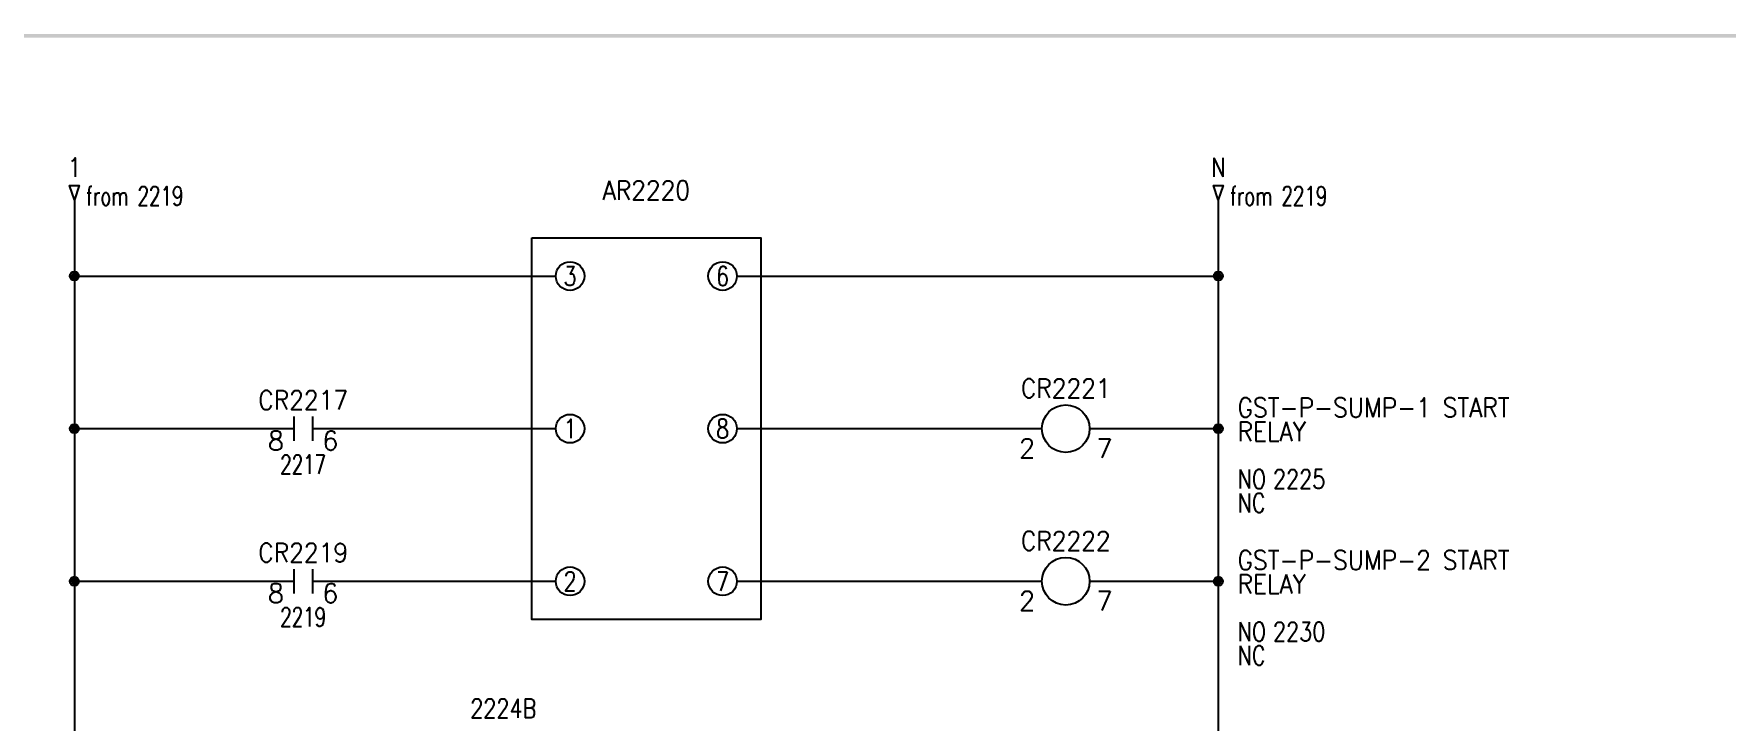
# Model space of a CAD drawing. Header units: inches. Extents: x 0 to 33.9, y 0 to 22.6.
# Drawn here: x 17.23 to 28.33, y 18.08 to 22.59 of the extents above; entities that cross this region are included whole.
import ezdxf
from ezdxf.enums import TextEntityAlignment as Align

# ---------------------------------------------------------------- set-up
doc = ezdxf.new("R2010")
doc.units = ezdxf.units.IN
doc.header["$MEASUREMENT"] = 0
for name, color, linetype in [('DESC', 150, 'Continuous'), ('MISC', 7, 'Continuous'), ('SYMS', 7, 'Continuous'), ('TAGS', 150, 'Continuous'), ('TERMS', 123, 'Continuous'), ('WIRENO', 72, 'Continuous'), ('WIREREF_DEST', 52, 'Continuous'), ('WIRES', 7, 'Continuous'), ('XREF', 7, 'Continuous'), ('XREFCHILD', 134, 'Continuous')]:
    doc.layers.add(name, color=color, linetype=linetype)
doc.styles.get("Standard").update_dxf_attribs({"font": 'romans.shx'})
doc.styles.add('WD', font='romans.shx')

# ---------------------------------------------------------------- blocks, each defined once
blk = doc.blocks.new('S&L Title Block V2')
at = {"color": 2}
blk.add_trace([(0, 22.587), (0.025, 22.562), (33.9, 22.587), (33.875, 22.562)], dxfattribs=at)
for tag, height, p in [('TITLE#1', 0.15, (31.11, 1.739)), ('TITLE#2', 0.1, (31.129, 1.58))]:
    blk.add_attdef(tag, text='', height=height).set_placement(p, align=Align.CENTER)
for tag, p, height in [('DRAWNBY', (28.968, 0.735), 0.1), ('SCALE', (30.644, 0.731), 0.1), ('CHKBY', (28.975, 0.429), 0.1), ('DATE', (30.653, 0.449), 0.1), ('SH#', (32.993, 0.197), 0.125)]:
    blk.add_attdef(tag, p, '', height=height)
blk.add_attdef('JOB#', text='', height=0.125).set_placement((32.83, 0.195), align=Align.RIGHT)
at = {"flags": 9}
blk.add_attdef('WD_TB', (0, 0), '', height=0.1, dxfattribs=at)
blk = doc.blocks.new('HA1D2')
blk.add_lwpolyline([(0, 0.094), (0.031, 0.094), (0, 0), (-0.031, 0.094), (0, 0.094)])
at = {"style": 'WD', "width": 0.8, "flags": 8}
blk.add_attdef('WIRENO', text='', height=0.125, dxfattribs=at).set_placement((0, 0.15), align=Align.CENTER)
at = {"style": 'WD', "flags": 1}
for tag, p in [('X8TERM01', (0, 0)), ('SIGCODE', (0.026, 0.066))]:
    blk.add_attdef(tag, p, '', height=0.01, dxfattribs=at)
at = {"style": 'WD', "width": 0.7}
for tag, p in [('XREF', (0.077, -0.037)), ('DESC1', (0.077, -0.206))]:
    blk.add_attdef(tag, p, '', height=0.125, dxfattribs=at)
blk = doc.blocks.new('WD_WNH')
at = {"linetype": 'Continuous', "style": 'WD', "width": 0.8}
blk.add_attdef('WIRENO', text='', height=0.125, dxfattribs=at).set_placement((0, 0.062), align=Align.CENTER)
at = {"style": 'WD', "flags": 1}
for tag, p in [('W01USER', (0, 0.078)), ('W02USER', (0, 0.07)), ('W03USER', (0, 0.062)), ('W04USER', (0, 0.055)), ('W05USER', (0, 0.047)), ('W06USER', (0, 0.039)), ('W07USER', (0, 0.031)), ('W08USER', (0, 0.023)), ('W09USER', (0, 0.016)), ('W10USER', (0, 0.008))]:
    blk.add_attdef(tag, text='', height=0.005, dxfattribs=at).set_placement(p, align=Align.CENTER)
blk = doc.blocks.new('HCR1_ARP120A5R')
blk.add_lwpolyline([(-0.25, 0.25), (1.25, 0.25), (1.25, -2.25), (-0.25, -2.25)], close=True)
for centre in [(0, 0), (1, 0), (0, -1), (1, -1), (0, -2), (1, -2)]:
    blk.add_circle(centre, 0.0938)
at = {"style": 'WD'}
for tag, p, width in [('DESC1', (0.25, 1.25), 0.9), ('DESC2', (0.25, 1), 0.9), ('DESC3', (0.25, 0.75), 0.9), ('XREFNO', (1.5, -1.75), 0.8), ('XREFNC', (1.5, -2), 0.8)]:
    blk.add_attdef(tag, p, '', height=0.125, dxfattribs=dict(at, width=width))
for tag, width, p in [('TAG1', 0.9, (0.5, 0.5)), ('INST', 0.7, (0.5, -2.5)), ('LOC', 0.7, (0.5, -2.75))]:
    blk.add_attdef(tag, text='', height=0.125, dxfattribs=dict(at, width=width)).set_placement(p, align=Align.CENTER)
at = {"style": 'WD', "width": 0.8, "flags": 8}
for tag, p in [('NO', (1.5, 0)), ('NC', (1.5, -0.25))]:
    blk.add_attdef(tag, p, '', height=0.125, dxfattribs=at)
at = {"style": 'WD', "width": 0.8}
for tag, p in [('TERM01', (0, 0)), ('TERM04', (1, 0)), ('X4TERMDESC01', (0.301, -0.162)), ('X1TERMDESC04', (1.318, -0.162)), ('TERM02', (0, -1)), ('TERM05', (1, -1)), ('X4TERMDESC02', (0.315, -1.163)), ('X1TERMDESC05', (1.315, -1.163)), ('TERM03', (0, -2)), ('TERM06', (1, -2)), ('X4TERMDESC03', (0.315, -2.163)), ('X1TERMDESC06', (1.315, -2.163))]:
    blk.add_attdef(tag, text='', height=0.125, dxfattribs=at).set_placement(p, align=Align.MIDDLE)
at = {"style": 'WD', "flags": 1}
for tag, p in [('X4TERM01', (-0.094, 0)), ('X1TERM04', (1.094, 0)), ('X4TERM02', (-0.094, -1)), ('X1TERM05', (1.094, -1)), ('X4TERM03', (-0.094, -2)), ('X1TERM06', (1.094, -2))]:
    blk.add_attdef(tag, p, '', height=0.01, dxfattribs=at)
for tag, p in [('MFG', (0.25, 0)), ('CAT', (0.5, 0))]:
    blk.add_attdef(tag, text='', height=0.01, dxfattribs=at).set_placement(p, align=Align.MIDDLE)
at = {"style": 'WD', "flags": 9}
for tag, p in [('ASSYCODE', (0.75, 0)), ('FAMILY', (0.25, -0.25))]:
    blk.add_attdef(tag, text='', height=0.01, dxfattribs=at).set_placement(p, align=Align.CENTER)
blk = doc.blocks.new('WDDOT')
for radius in [0.03, 0.0187, 0.00929]:
    blk.add_circle((0, 0), radius)
blk = doc.blocks.new('HCR21')
at = {"linetype": 'Continuous'}
for p, q in [((-0.062, 0.08), (-0.062, -0.08)), ((0.062, 0.08), (0.062, -0.08))]:
    blk.add_line(p, q, dxfattribs=at)
at = {"style": 'WD'}
for tag, width, p in [('INST', 0.7, (0, 0.451)), ('LOC', 0.7, (0, 0.281)), ('TAG2', 0.9, (0, 0.125)), ('XREF', 0.7, (0, -0.297)), ('DESC1', 0.7, (0, -0.449)), ('DESC2', 0.7, (0, -0.597)), ('DESC3', 0.7, (0, -0.744))]:
    blk.add_attdef(tag, text='', height=0.125, dxfattribs=dict(at, width=width)).set_placement(p, align=Align.CENTER)
for tag, p in [('X2LINK', (0, 0.125)), ('X8LINK', (0, -0.125))]:
    blk.add_attdef(tag, p, '', height=0.01, dxfattribs=at)
for tag, p, height, flags in [('X4TERM01', (-0.062, 0), 0.0125, 1), ('X1TERM02', (0.062, 0), 0.0125, 1), ('FAMILY', (0.097, 0.053), 0.01, 9), ('CONTACT', (0.097, 0.036), 0.01, 1)]:
    blk.add_attdef(tag, p, '', height=height, dxfattribs=dict(at, flags=flags))
at = {"linetype": 'Continuous', "style": 'WD', "flags": 8}
blk.add_attdef('TERM01', text='', height=0.125, dxfattribs=at).set_placement((-0.125, -0.016), align=Align.TOP_RIGHT)
blk.add_attdef('TERM02', text='', height=0.125, dxfattribs=at).set_placement((0.125, -0.016), align=Align.TOP_LEFT)
blk = doc.blocks.new('HCR1')
blk.add_circle((0, 0), 0.156)
at = {"style": 'WD'}
for tag, width, p in [('INST', 0.7, (0.006, 0.528)), ('LOC', 0.7, (0.006, 0.359)), ('TAG1', 0.9, (0, 0.202))]:
    blk.add_attdef(tag, text='', height=0.125, dxfattribs=dict(at, width=width)).set_placement(p, align=Align.CENTER)
at = {"linetype": 'Continuous', "style": 'WD', "flags": 9}
blk.add_attdef('ASSYCODE', text='', height=0.01, dxfattribs=at).set_placement((0, 0.125), align=Align.CENTER)
at = {"style": 'WD', "flags": 9}
blk.add_attdef('FAMILY', text='', height=0.01, dxfattribs=at).set_placement((-0.005, 0.17), align=Align.CENTER)
at = {"linetype": 'Continuous', "style": 'WD', "flags": 1}
for tag, p in [('MFG', (0, 0.14)), ('CAT', (0, 0.159))]:
    blk.add_attdef(tag, text='', height=0.01, dxfattribs=at).set_placement(p, align=Align.MIDDLE)
at = {"style": 'WD'}
for tag, p, width in [('DESC1', (1.126, 0.076), 0.9), ('DESC2', (1.126, -0.081), 0.9), ('DESC3', (1.126, -0.237), 0.9), ('XREFNO', (1.359, -0.393), 0.8), ('XREFNC', (1.359, -0.549), 0.8)]:
    blk.add_attdef(tag, p, '', height=0.125, dxfattribs=dict(at, width=width))
at = {"style": 'WD', "flags": 1}
for tag, p in [('X4TERM01', (-0.156, 0)), ('X1TERM02', (0.156, 0))]:
    blk.add_attdef(tag, p, '', height=0.0125, dxfattribs=at)
at = {"linetype": 'Continuous', "style": 'WD'}
blk.add_attdef('TERM01', text='', height=0.125, dxfattribs=at).set_placement((-0.2, -0.066), align=Align.TOP_RIGHT)
blk.add_attdef('TERM02', text='', height=0.125, dxfattribs=at).set_placement((0.2, -0.066), align=Align.TOP_LEFT)
at = {"style": 'WD', "width": 0.8, "flags": 8}
for tag, p in [('NO', (1.126, -0.393)), ('NC', (1.126, -0.549))]:
    blk.add_attdef(tag, p, '', height=0.125, dxfattribs=at)

msp = doc.modelspace()

# ---------------------------------------------------------------- linework, layer by layer
at = {"layer": 'WIRES'}
for p, q in [((17.5, 21.5), (17.5, 2.5)), ((25, 21.5), (25, 2.5)), ((17.5, 21), (20.656, 21)), ((21.844, 21), (25, 21)), ((17.5, 20), (18.938, 20)), ((19.062, 20), (20.656, 20)), ((21.844, 20), (23.844, 20)), ((24.156, 20), (25, 20)), ((17.5, 19), (18.938, 19)), ((19.062, 19), (20.656, 19)), ((21.844, 19), (23.844, 19)), ((24.156, 19), (25, 19))]:
    msp.add_line(p, q, dxfattribs=at)

# ---------------------------------------------------------------- block references
msp.add_blockref('S&L Title Block V2', (0, 0))
at = {"layer": 'SYMS'}
ref = msp.add_blockref('HA1D2', (17.5, 21.5), dxfattribs=at)
ref.add_attrib('WIRENO', '1', dxfattribs={"layer": 'WIREREF_DEST', "height": 0.125, "style": 'WD', "width": 0.8, "flags": 8}).set_placement((17.5, 21.65), align=Align.CENTER)
ref.add_attrib('XREF', 'from 2219', (17.577, 21.463), dxfattribs={"layer": 'XREF', "height": 0.125, "style": 'WD', "width": 0.7})
ref = msp.add_blockref('HA1D2', (25, 21.5), dxfattribs=at)
ref.add_attrib('WIRENO', 'N', dxfattribs={"layer": 'WIREREF_DEST', "height": 0.125, "style": 'WD', "width": 0.8, "flags": 8}).set_placement((25, 21.65), align=Align.CENTER)
ref.add_attrib('XREF', 'from 2219', (25.077, 21.463), dxfattribs={"layer": 'XREF', "height": 0.125, "style": 'WD', "width": 0.7})
ref = msp.add_blockref('HCR1_ARP120A5R', (20.75, 21), dxfattribs=at)
ref.add_attrib('TERM01', '3', dxfattribs={"layer": 'TERMS', "height": 0.125, "style": 'WD', "width": 0.8}).set_placement((20.75, 21), align=Align.MIDDLE)
ref.add_attrib('TERM02', '1', dxfattribs={"layer": 'TERMS', "height": 0.125, "style": 'WD', "width": 0.8}).set_placement((20.75, 20), align=Align.MIDDLE)
ref.add_attrib('TERM03', '2', dxfattribs={"layer": 'TERMS', "height": 0.125, "style": 'WD', "width": 0.8}).set_placement((20.75, 19), align=Align.MIDDLE)
ref.add_attrib('TERM04', '6', dxfattribs={"layer": 'TERMS', "height": 0.125, "style": 'WD', "width": 0.8}).set_placement((21.75, 21), align=Align.MIDDLE)
ref.add_attrib('TERM05', '8', dxfattribs={"layer": 'TERMS', "height": 0.125, "style": 'WD', "width": 0.8}).set_placement((21.75, 20), align=Align.MIDDLE)
ref.add_attrib('TERM06', '7', dxfattribs={"layer": 'TERMS', "height": 0.125, "style": 'WD', "width": 0.8}).set_placement((21.75, 19), align=Align.MIDDLE)
ref.add_attrib('TAG1', 'AR2220', dxfattribs={"layer": 'TAGS', "height": 0.125, "style": 'WD', "width": 0.9}).set_placement((21.25, 21.5), align=Align.CENTER)
for p in [(17.5, 21), (25, 21), (17.5, 20), (25, 20), (17.5, 19), (25, 19)]:
    msp.add_blockref('WDDOT', p, dxfattribs=at)
ref = msp.add_blockref('HCR1', (24, 20), dxfattribs=at)
ref.add_attrib('NC', 'NC', (25.126, 19.451), dxfattribs={"layer": 'MISC', "height": 0.125, "style": 'WD', "width": 0.8, "flags": 8})
ref.add_attrib('NO', 'NO', (25.126, 19.607), dxfattribs={"layer": 'MISC', "height": 0.125, "style": 'WD', "width": 0.8, "flags": 8})
ref.add_attrib('TERM02', '7', dxfattribs={"layer": 'TERMS', "linetype": 'Continuous', "height": 0.125, "style": 'WD'}).set_placement((24.2, 19.934), align=Align.TOP_LEFT)
ref.add_attrib('TERM01', '2', dxfattribs={"layer": 'TERMS', "linetype": 'Continuous', "height": 0.125, "style": 'WD'}).set_placement((23.8, 19.934), align=Align.TOP_RIGHT)
ref.add_attrib('XREFNO', '2225', (25.359, 19.607), dxfattribs={"layer": 'XREF', "height": 0.125, "style": 'WD', "width": 0.8})
ref.add_attrib('DESC2', 'RELAY', (25.126, 19.919), dxfattribs={"layer": 'DESC', "height": 0.125, "style": 'WD', "width": 0.9})
ref.add_attrib('DESC1', 'GST-P-SUMP-1 START', (25.126, 20.076), dxfattribs={"layer": 'DESC', "height": 0.125, "style": 'WD', "width": 0.9})
ref.add_attrib('TAG1', 'CR2221', dxfattribs={"layer": 'TAGS', "height": 0.125, "style": 'WD', "width": 0.9}).set_placement((24, 20.202), align=Align.CENTER)
ref = msp.add_blockref('HCR21', (19, 20), dxfattribs=at)
ref.add_attrib('TERM02', '6', dxfattribs={"layer": 'TERMS', "linetype": 'Continuous', "height": 0.125, "style": 'WD', "flags": 8}).set_placement((19.125, 19.984), align=Align.TOP_LEFT)
ref.add_attrib('TERM01', '8', dxfattribs={"layer": 'TERMS', "linetype": 'Continuous', "height": 0.125, "style": 'WD', "flags": 8}).set_placement((18.875, 19.984), align=Align.TOP_RIGHT)
ref.add_attrib('XREF', '2217', dxfattribs={"layer": 'XREFCHILD', "height": 0.125, "style": 'WD', "width": 0.7}).set_placement((19, 19.703), align=Align.CENTER)
ref.add_attrib('TAG2', 'CR2217', dxfattribs={"layer": 'TAGS', "height": 0.125, "style": 'WD', "width": 0.9}).set_placement((19, 20.125), align=Align.CENTER)
ref = msp.add_blockref('HCR1', (24, 19), dxfattribs=at)
ref.add_attrib('NC', 'NC', (25.126, 18.451), dxfattribs={"layer": 'MISC', "height": 0.125, "style": 'WD', "width": 0.8, "flags": 8})
ref.add_attrib('NO', 'NO', (25.126, 18.607), dxfattribs={"layer": 'MISC', "height": 0.125, "style": 'WD', "width": 0.8, "flags": 8})
ref.add_attrib('TERM02', '7', dxfattribs={"layer": 'TERMS', "linetype": 'Continuous', "height": 0.125, "style": 'WD'}).set_placement((24.2, 18.934), align=Align.TOP_LEFT)
ref.add_attrib('TERM01', '2', dxfattribs={"layer": 'TERMS', "linetype": 'Continuous', "height": 0.125, "style": 'WD'}).set_placement((23.8, 18.934), align=Align.TOP_RIGHT)
ref.add_attrib('XREFNO', '2230', (25.359, 18.607), dxfattribs={"layer": 'XREF', "height": 0.125, "style": 'WD', "width": 0.8})
ref.add_attrib('DESC2', 'RELAY', (25.126, 18.919), dxfattribs={"layer": 'DESC', "height": 0.125, "style": 'WD', "width": 0.9})
ref.add_attrib('DESC1', 'GST-P-SUMP-2 START', (25.126, 19.076), dxfattribs={"layer": 'DESC', "height": 0.125, "style": 'WD', "width": 0.9})
ref.add_attrib('TAG1', 'CR2222', dxfattribs={"layer": 'TAGS', "height": 0.125, "style": 'WD', "width": 0.9}).set_placement((24, 19.202), align=Align.CENTER)
ref = msp.add_blockref('HCR21', (19, 19), dxfattribs=at)
ref.add_attrib('TERM02', '6', dxfattribs={"layer": 'TERMS', "linetype": 'Continuous', "height": 0.125, "style": 'WD', "flags": 8}).set_placement((19.125, 18.984), align=Align.TOP_LEFT)
ref.add_attrib('TERM01', '8', dxfattribs={"layer": 'TERMS', "linetype": 'Continuous', "height": 0.125, "style": 'WD', "flags": 8}).set_placement((18.875, 18.984), align=Align.TOP_RIGHT)
ref.add_attrib('XREF', '2219', dxfattribs={"layer": 'XREFCHILD', "height": 0.125, "style": 'WD', "width": 0.7}).set_placement((19, 18.703), align=Align.CENTER)
ref.add_attrib('TAG2', 'CR2219', dxfattribs={"layer": 'TAGS', "height": 0.125, "style": 'WD', "width": 0.9}).set_placement((19, 19.125), align=Align.CENTER)
at = {"layer": 'WIRENO'}
ref = msp.add_blockref('WD_WNH', (20, 17.5), dxfattribs=at)
ref.add_attrib('WIRENO', '2224B', dxfattribs={"linetype": 'Continuous', "height": 0.125, "style": 'WD', "width": 0.8}).set_placement((20.312, 18.104), align=Align.CENTER)

doc.saveas('drawing.dxf')
